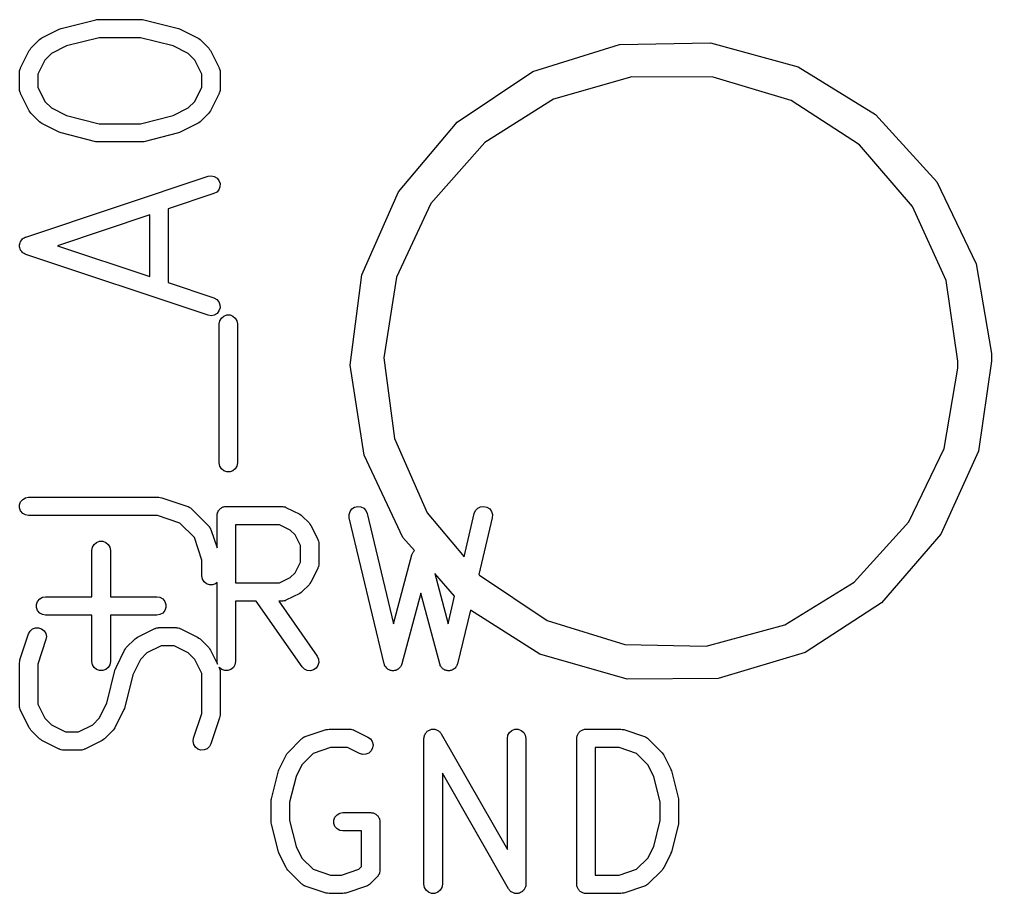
# Model space of a CAD drawing. Extents: x 116.1 to 178.6, y -119.4 to -92.3.
# Drawn here: x 172.13 to 178.56, y -99 to -93.22 of the extents above; entities that cross this region are included whole.
import ezdxf

# ---------------------------------------------------------------- set-up
doc = ezdxf.new("R2010")
doc.units = 0
doc.header["$MEASUREMENT"] = 0
doc.layers.add('BLACK', color=7, linetype='CONTINUOUS')

msp = doc.modelspace()

# ---------------------------------------------------------------- linework, layer by layer
at = {"layer": 'BLACK', "linetype": 'CONTINUOUS'}
for p, q in [((172.408, -93.2778), (172.638, -93.2203)), ((172.638, -93.2203), (172.645, -93.2198)), ((172.645, -93.2198), (172.652, -93.2185)), ((172.652, -93.2185), (172.94, -93.2185)), ((172.94, -93.2185), (172.947, -93.2198)), ((172.947, -93.2198), (172.954, -93.2203)), ((172.954, -93.2203), (173.184, -93.2778)), ((172.281, -93.3398), (172.395, -93.2823)), ((172.395, -93.2823), (172.402, -93.2804)), ((172.402, -93.2804), (172.408, -93.2778)), ((173.184, -93.2778), (173.19, -93.2804)), ((173.19, -93.2804), (173.196, -93.2823)), ((173.196, -93.2823), (173.311, -93.3398)), ((172.207, -93.4085), (172.265, -93.3511)), ((172.265, -93.3511), (172.273, -93.3455)), ((172.273, -93.3455), (172.281, -93.3398)), ((172.66, -93.3392), (172.444, -93.3932)), ((172.932, -93.3392), (172.66, -93.3392)), ((173.148, -93.3932), (172.932, -93.3392)), ((173.311, -93.3398), (173.319, -93.3455)), ((173.319, -93.3455), (173.327, -93.3511)), ((173.327, -93.3511), (173.384, -93.4085)), ((176.102, -93.3843), (176.703, -93.3733)), ((176.703, -93.3733), (177.284, -93.5315)), ((172.139, -93.5391), (172.196, -93.4242)), ((172.196, -93.4242), (172.202, -93.4165)), ((172.202, -93.4165), (172.207, -93.4085)), ((172.444, -93.3932), (172.343, -93.4433)), ((173.249, -93.4433), (173.148, -93.3932)), ((173.384, -93.4085), (173.39, -93.4165)), ((173.39, -93.4165), (173.396, -93.4242)), ((173.396, -93.4242), (173.453, -93.5391)), ((175.528, -93.5637), (176.102, -93.3843)), ((172.3, -93.4869), (172.253, -93.5803)), ((172.343, -93.4433), (172.3, -93.4869)), ((173.292, -93.4869), (173.249, -93.4433)), ((173.339, -93.5803), (173.292, -93.4869)), ((172.132, -93.5661), (172.133, -93.5627)), ((172.132, -93.681), (172.132, -93.5661)), ((172.133, -93.5592), (172.135, -93.5524)), ((172.133, -93.5627), (172.133, -93.5592)), ((172.135, -93.5524), (172.136, -93.5455)), ((172.136, -93.5455), (172.138, -93.5424)), ((172.138, -93.5424), (172.139, -93.5391)), ((173.453, -93.5391), (173.454, -93.5425)), ((173.454, -93.5425), (173.456, -93.5455)), ((173.456, -93.5455), (173.457, -93.5524)), ((173.457, -93.5524), (173.459, -93.5592)), ((173.459, -93.5592), (173.459, -93.5627)), ((173.459, -93.5627), (173.459, -93.5661)), ((173.459, -93.5661), (173.459, -93.681)), ((175.027, -93.897), (175.528, -93.5637)), ((177.284, -93.5315), (177.796, -93.8462)), ((172.253, -93.5803), (172.253, -93.6668)), ((173.339, -93.6668), (173.339, -93.5803)), ((176.183, -93.5978), (175.666, -93.7457)), ((176.722, -93.6011), (176.183, -93.5978)), ((177.237, -93.7553), (176.722, -93.6011)), ((172.133, -93.6844), (172.132, -93.681)), ((172.133, -93.6879), (172.133, -93.6844)), ((172.135, -93.6947), (172.133, -93.6879)), ((172.136, -93.7016), (172.135, -93.6947)), ((172.253, -93.6668), (172.3, -93.7602)), ((173.292, -93.7602), (173.339, -93.6668)), ((173.457, -93.6947), (173.456, -93.7016)), ((173.459, -93.6879), (173.457, -93.6947)), ((173.459, -93.681), (173.459, -93.6844)), ((173.459, -93.6844), (173.459, -93.6879)), ((172.138, -93.7046), (172.136, -93.7016)), ((172.139, -93.708), (172.138, -93.7046)), ((172.196, -93.8229), (172.139, -93.708)), ((172.3, -93.7602), (172.343, -93.8038)), ((173.249, -93.8038), (173.292, -93.7602)), ((173.453, -93.708), (173.396, -93.8229)), ((173.454, -93.7046), (173.453, -93.708)), ((173.456, -93.7016), (173.454, -93.7046)), ((175.666, -93.7457), (175.211, -94.0329)), ((177.689, -94.048), (177.237, -93.7553)), ((172.202, -93.8306), (172.196, -93.8229)), ((172.343, -93.8038), (172.444, -93.8539)), ((173.148, -93.8539), (173.249, -93.8038)), ((173.396, -93.8229), (173.39, -93.8306)), ((172.207, -93.8386), (172.202, -93.8306)), ((172.265, -93.896), (172.207, -93.8386)), ((172.444, -93.8539), (172.66, -93.9079)), ((172.932, -93.9079), (173.148, -93.8539)), ((173.384, -93.8386), (173.327, -93.896)), ((173.39, -93.8306), (173.384, -93.8386)), ((177.796, -93.8462), (178.2, -94.2922)), ((172.273, -93.9016), (172.265, -93.896)), ((172.281, -93.9073), (172.273, -93.9016)), ((172.395, -93.9648), (172.281, -93.9073)), ((172.66, -93.9079), (172.932, -93.9079)), ((173.311, -93.9073), (173.196, -93.9648)), ((173.319, -93.9016), (173.311, -93.9073)), ((173.327, -93.896), (173.319, -93.9016)), ((174.64, -94.3575), (175.027, -93.897)), ((172.402, -93.9666), (172.395, -93.9648)), ((172.408, -93.9693), (172.402, -93.9666)), ((172.638, -94.0268), (172.408, -93.9693)), ((173.184, -93.9693), (172.954, -94.0268)), ((173.19, -93.9666), (173.184, -93.9693)), ((173.196, -93.9648), (173.19, -93.9666)), ((172.645, -94.0273), (172.638, -94.0268)), ((172.652, -94.0286), (172.645, -94.0273)), ((172.94, -94.0286), (172.652, -94.0286)), ((172.947, -94.0273), (172.94, -94.0286)), ((172.954, -94.0268), (172.947, -94.0273)), ((175.211, -94.0329), (174.854, -94.4363)), ((178.04, -94.4558), (177.689, -94.048)), ((172.174, -94.6579), (173.38, -94.2557)), ((173.38, -94.2557), (173.401, -94.2527)), ((173.401, -94.2527), (173.421, -94.2569)), ((173.421, -94.2569), (173.439, -94.2678)), ((173.439, -94.2678), (173.452, -94.2843)), ((173.458, -94.3251), (173.451, -94.3446)), ((173.452, -94.2843), (173.459, -94.3041)), ((173.459, -94.3041), (173.458, -94.3251)), ((178.2, -94.2922), (178.462, -94.8336)), ((173.418, -94.3702), (173.115, -94.4714)), ((173.437, -94.3602), (173.418, -94.3702)), ((173.451, -94.3446), (173.437, -94.3602)), ((174.398, -94.9081), (174.64, -94.3575)), ((174.854, -94.4363), (174.626, -94.9236)), ((178.263, -94.9458), (178.04, -94.4558)), ((172.994, -94.5116), (172.383, -94.7151)), ((172.994, -94.9187), (172.994, -94.5116)), ((173.115, -94.4714), (173.115, -94.9589)), ((172.155, -94.6679), (172.163, -94.6637)), ((172.163, -94.6637), (172.17, -94.659)), ((172.17, -94.659), (172.172, -94.6587)), ((172.172, -94.6587), (172.174, -94.6579)), ((172.133, -94.7063), (172.134, -94.7047)), ((172.133, -94.7151), (172.133, -94.7063)), ((172.133, -94.724), (172.133, -94.7151)), ((172.134, -94.7256), (172.133, -94.724)), ((172.134, -94.703), (172.137, -94.6948)), ((172.134, -94.7047), (172.134, -94.703)), ((172.134, -94.7272), (172.134, -94.7256)), ((172.137, -94.7355), (172.134, -94.7272)), ((172.137, -94.6948), (172.14, -94.6864)), ((172.14, -94.6864), (172.141, -94.6851)), ((172.141, -94.6836), (172.147, -94.6769)), ((172.141, -94.6851), (172.141, -94.6836)), ((172.147, -94.6769), (172.153, -94.67)), ((172.153, -94.67), (172.154, -94.6691)), ((172.154, -94.6691), (172.155, -94.6679)), ((172.383, -94.7151), (172.994, -94.9187)), ((172.14, -94.7439), (172.137, -94.7355)), ((172.141, -94.7452), (172.14, -94.7439)), ((172.141, -94.7467), (172.141, -94.7452)), ((172.147, -94.7533), (172.141, -94.7467)), ((172.153, -94.7603), (172.147, -94.7533)), ((172.154, -94.7611), (172.153, -94.7603)), ((172.155, -94.7624), (172.154, -94.7611)), ((172.163, -94.7666), (172.155, -94.7624)), ((172.17, -94.7712), (172.163, -94.7666)), ((172.172, -94.7716), (172.17, -94.7712)), ((172.174, -94.7724), (172.172, -94.7716)), ((173.38, -95.1745), (172.174, -94.7724)), ((178.462, -94.8336), (178.562, -95.4268)), ((174.32, -95.5045), (174.398, -94.9081)), ((173.115, -94.9589), (173.418, -95.0601)), ((174.626, -94.9236), (174.543, -95.4554)), ((178.339, -95.4786), (178.263, -94.9458)), ((173.418, -95.0601), (173.437, -95.0701)), ((173.437, -95.0701), (173.451, -95.0857)), ((173.451, -95.0857), (173.458, -95.1052)), ((173.458, -95.1052), (173.459, -95.1262)), ((173.401, -95.1776), (173.38, -95.1745)), ((173.421, -95.1734), (173.401, -95.1776)), ((173.439, -95.1624), (173.421, -95.1734)), ((173.452, -95.146), (173.439, -95.1624)), ((173.459, -95.1262), (173.452, -95.146)), ((173.484, -95.18), (173.504, -95.1728)), ((173.504, -95.1728), (173.525, -95.1728)), ((173.525, -95.1728), (173.544, -95.18)), ((173.454, -95.2322), (173.457, -95.2116)), ((173.454, -96.1515), (173.454, -95.2322)), ((173.457, -95.2116), (173.468, -95.1934)), ((173.468, -95.1934), (173.484, -95.18)), ((173.544, -95.18), (173.56, -95.1934)), ((173.56, -95.1934), (173.571, -95.2116)), ((173.571, -95.2116), (173.574, -95.2322)), ((173.574, -95.2322), (173.574, -96.1515)), ((178.562, -95.4268), (178.563, -95.4786)), ((174.543, -95.4554), (174.613, -95.9891)), ((178.339, -95.525), (178.339, -95.4786)), ((178.563, -95.4786), (178.477, -96.0741)), ((174.412, -96.0989), (174.32, -95.5045)), ((178.25, -96.0558), (178.339, -95.525)), ((174.613, -95.9891), (174.829, -96.4818)), ((178.015, -96.5402), (178.25, -96.0558)), ((178.477, -96.0741), (178.228, -96.6217)), ((174.668, -96.6434), (174.412, -96.0989)), ((173.457, -96.1721), (173.454, -96.1515)), ((173.468, -96.1902), (173.457, -96.1721)), ((173.484, -96.2037), (173.468, -96.1902)), ((173.504, -96.2109), (173.484, -96.2037)), ((173.544, -96.2037), (173.525, -96.2109)), ((173.56, -96.1902), (173.544, -96.2037)), ((173.571, -96.1721), (173.56, -96.1902)), ((173.574, -96.1515), (173.571, -96.1721)), ((173.525, -96.2109), (173.504, -96.2109)), ((172.14, -96.4085), (172.154, -96.3925)), ((172.154, -96.3925), (172.172, -96.382)), ((172.172, -96.382), (172.193, -96.3784)), ((172.193, -96.3784), (173.054, -96.3784)), ((173.054, -96.3784), (173.064, -96.3801)), ((173.064, -96.3801), (173.074, -96.3815)), ((173.074, -96.3815), (173.246, -96.4389)), ((172.133, -96.4282), (172.14, -96.4085)), ((172.133, -96.4492), (172.133, -96.4282)), ((172.14, -96.4689), (172.133, -96.4492)), ((173.246, -96.4389), (173.249, -96.4406)), ((173.249, -96.4406), (173.252, -96.4415)), ((173.252, -96.4415), (173.258, -96.4455)), ((173.258, -96.4455), (173.264, -96.4489)), ((173.264, -96.4489), (173.267, -96.4515)), ((173.267, -96.4515), (173.269, -96.4535)), ((173.269, -96.4535), (173.384, -96.5684)), ((173.447, -96.469), (173.451, -96.4649)), ((173.451, -96.4649), (173.453, -96.4603)), ((173.453, -96.4603), (173.458, -96.4568)), ((173.458, -96.4568), (173.461, -96.4527)), ((173.461, -96.4527), (173.466, -96.4501)), ((173.466, -96.4501), (173.47, -96.4466)), ((173.47, -96.4466), (173.475, -96.4448)), ((173.475, -96.4448), (173.479, -96.4422)), ((173.479, -96.4422), (173.485, -96.4412)), ((173.485, -96.4412), (173.49, -96.4394)), ((173.49, -96.4394), (173.495, -96.4394)), ((173.495, -96.4394), (173.5, -96.4385)), ((173.5, -96.4385), (173.868, -96.4385)), ((173.868, -96.4385), (173.871, -96.4391)), ((173.871, -96.4391), (173.875, -96.4389)), ((173.875, -96.4389), (173.882, -96.4409)), ((173.882, -96.4409), (173.889, -96.4422)), ((173.889, -96.4422), (173.892, -96.4439)), ((173.892, -96.4439), (173.895, -96.4449)), ((173.895, -96.4449), (173.987, -96.4909)), ((174.319, -96.4721), (174.332, -96.4551)), ((174.332, -96.4551), (174.349, -96.4435)), ((174.349, -96.4435), (174.37, -96.4386)), ((174.37, -96.4386), (174.391, -96.441)), ((174.391, -96.441), (174.41, -96.4505)), ((174.41, -96.4505), (174.424, -96.4659)), ((175.15, -96.4659), (175.164, -96.4505)), ((175.164, -96.4505), (175.183, -96.441)), ((175.183, -96.441), (175.204, -96.4386)), ((175.204, -96.4386), (175.225, -96.4435)), ((175.225, -96.4435), (175.243, -96.4551)), ((175.243, -96.4551), (175.255, -96.4721)), ((172.154, -96.4849), (172.14, -96.4689)), ((172.172, -96.4954), (172.154, -96.4849)), ((172.193, -96.499), (172.172, -96.4954)), ((173.045, -96.499), (172.193, -96.499)), ((173.194, -96.5489), (173.045, -96.499)), ((173.439, -96.4994), (173.44, -96.4942)), ((173.439, -96.7128), (173.439, -96.4994)), ((173.44, -96.4889), (173.442, -96.4838)), ((173.44, -96.4942), (173.44, -96.4889)), ((173.442, -96.4838), (173.443, -96.4786)), ((173.443, -96.4786), (173.446, -96.474)), ((173.446, -96.474), (173.447, -96.469)), ((173.987, -96.4909), (173.995, -96.4967)), ((173.995, -96.4967), (174.003, -96.5023)), ((174.003, -96.5023), (174.049, -96.5483)), ((174.313, -96.4924), (174.319, -96.4721)), ((174.314, -96.5136), (174.313, -96.4924)), ((174.544, -97.4788), (174.314, -96.5136)), ((174.424, -96.4659), (174.433, -96.4853)), ((174.433, -96.4853), (174.607, -97.2155)), ((174.829, -96.4818), (175.073, -96.7718)), ((175.073, -96.7718), (175.141, -96.4853)), ((175.141, -96.4853), (175.15, -96.4659)), ((175.26, -96.5136), (175.171, -96.888)), ((175.255, -96.4721), (175.261, -96.4924)), ((175.261, -96.4924), (175.26, -96.5136)), ((173.289, -96.6437), (173.194, -96.5489)), ((173.384, -96.5684), (173.386, -96.5713)), ((173.386, -96.5713), (173.389, -96.5736)), ((173.389, -96.5736), (173.392, -96.5798)), ((173.392, -96.5798), (173.396, -96.5856)), ((173.396, -96.5856), (173.397, -96.5889)), ((173.397, -96.5889), (173.399, -96.592)), ((173.399, -96.592), (173.439, -96.7128)), ((173.561, -96.5604), (173.561, -96.9441)), ((173.853, -96.5604), (173.561, -96.5604)), ((173.924, -96.5955), (173.853, -96.5604)), ((174.049, -96.5483), (174.054, -96.5562)), ((174.054, -96.5562), (174.06, -96.5641)), ((174.06, -96.5641), (174.106, -96.656)), ((177.654, -96.9392), (178.015, -96.5402)), ((173.339, -96.7932), (173.289, -96.6437)), ((173.956, -96.6275), (173.924, -96.5955)), ((173.991, -96.6977), (173.956, -96.6275)), ((174.106, -96.656), (174.107, -96.6594)), ((174.745, -96.7311), (174.668, -96.6434)), ((178.228, -96.6217), (177.836, -97.0774)), ((172.612, -96.7292), (172.616, -96.7084)), ((172.616, -96.7084), (172.626, -96.6901)), ((172.626, -96.6901), (172.642, -96.6765)), ((172.642, -96.6765), (172.662, -96.6692)), ((172.662, -96.6692), (172.683, -96.6692)), ((172.683, -96.6692), (172.703, -96.6765)), ((172.703, -96.6765), (172.72, -96.6901)), ((172.72, -96.6901), (172.73, -96.7084)), ((172.73, -96.7084), (172.734, -96.7292)), ((173.991, -96.8068), (173.991, -96.6977)), ((174.107, -96.6594), (174.109, -96.6624)), ((174.109, -96.6624), (174.11, -96.6695)), ((174.11, -96.6695), (174.112, -96.6763)), ((174.112, -96.6763), (174.112, -96.6798)), ((174.112, -96.6798), (174.113, -96.6833)), ((174.113, -96.6833), (174.113, -96.8212)), ((172.612, -97.036), (172.612, -96.7292)), ((172.734, -96.7292), (172.734, -97.036)), ((174.607, -97.2155), (174.728, -96.7595)), ((174.728, -96.7595), (174.73, -96.7546)), ((174.73, -96.7546), (174.732, -96.7494)), ((174.732, -96.7494), (174.735, -96.7451)), ((174.735, -96.7451), (174.737, -96.7403)), ((174.737, -96.7403), (174.741, -96.7365)), ((174.741, -96.7365), (174.744, -96.7321)), ((174.744, -96.7321), (174.745, -96.7311)), ((173.339, -96.8983), (173.339, -96.7932)), ((173.956, -96.877), (173.991, -96.8068)), ((174.106, -96.8484), (174.06, -96.9404)), ((174.107, -96.8451), (174.106, -96.8484)), ((174.109, -96.842), (174.107, -96.8451)), ((174.11, -96.835), (174.109, -96.842)), ((174.112, -96.8281), (174.11, -96.835)), ((174.113, -96.8212), (174.112, -96.8246)), ((174.112, -96.8246), (174.112, -96.8281)), ((173.342, -96.919), (173.339, -96.8983)), ((173.853, -96.9441), (173.924, -96.909)), ((173.924, -96.909), (173.956, -96.877)), ((175.011, -97.0322), (174.879, -96.8822)), ((174.879, -96.8822), (174.968, -97.2155)), ((175.171, -96.888), (175.176, -96.8938)), ((175.176, -96.8938), (175.624, -97.1921)), ((173.353, -96.9371), (173.342, -96.919)), ((173.369, -96.9506), (173.353, -96.9371)), ((173.389, -96.9577), (173.369, -96.9506)), ((173.41, -96.9577), (173.389, -96.9577)), ((173.429, -96.9506), (173.41, -96.9577)), ((173.439, -96.9423), (173.429, -96.9506)), ((173.439, -97.4646), (173.439, -96.9423)), ((173.561, -96.9441), (173.853, -96.9441)), ((174.049, -96.9562), (174.003, -97.0022)), ((174.054, -96.9482), (174.049, -96.9562)), ((174.06, -96.9404), (174.054, -96.9482)), ((177.195, -97.2209), (177.654, -96.9392)), ((172.266, -97.0502), (172.284, -97.0397)), ((172.284, -97.0397), (172.305, -97.036)), ((172.305, -97.036), (172.612, -97.036)), ((172.734, -97.036), (173.041, -97.036)), ((173.041, -97.036), (173.061, -97.0397)), ((173.061, -97.0397), (173.08, -97.0502)), ((173.987, -97.0136), (173.895, -97.0595)), ((173.995, -97.0078), (173.987, -97.0136)), ((174.003, -97.0022), (173.995, -97.0078)), ((174.787, -97.0118), (174.662, -97.4803)), ((174.912, -97.4803), (174.787, -97.0118)), ((174.968, -97.2155), (175.011, -97.0322)), ((172.245, -97.0864), (172.252, -97.0665)), ((172.245, -97.1075), (172.245, -97.0864)), ((172.252, -97.1274), (172.245, -97.1075)), ((172.252, -97.0665), (172.266, -97.0502)), ((173.08, -97.0502), (173.093, -97.0665)), ((173.093, -97.0665), (173.101, -97.0864)), ((173.101, -97.1075), (173.093, -97.1274)), ((173.101, -97.0864), (173.101, -97.1075)), ((173.698, -97.066), (173.561, -97.066)), ((173.561, -97.066), (173.561, -97.4646)), ((174.002, -97.4996), (173.698, -97.066)), ((173.868, -97.066), (173.847, -97.066)), ((173.847, -97.066), (174.102, -97.4297)), ((173.871, -97.0654), (173.868, -97.066)), ((173.875, -97.0656), (173.871, -97.0654)), ((173.882, -97.0635), (173.875, -97.0656)), ((173.889, -97.0623), (173.882, -97.0635)), ((173.892, -97.0605), (173.889, -97.0623)), ((173.895, -97.0595), (173.892, -97.0605)), ((177.836, -97.0774), (177.331, -97.4045)), ((172.266, -97.1436), (172.252, -97.1274)), ((172.284, -97.1542), (172.266, -97.1436)), ((172.305, -97.1579), (172.284, -97.1542)), ((172.612, -97.1579), (172.305, -97.1579)), ((172.612, -97.4646), (172.612, -97.1579)), ((173.041, -97.1579), (172.734, -97.1579)), ((172.734, -97.1579), (172.734, -97.4646)), ((173.061, -97.1542), (173.041, -97.1579)), ((173.08, -97.1436), (173.061, -97.1542)), ((173.093, -97.1274), (173.08, -97.1436)), ((175.115, -97.1249), (175.03, -97.4788)), ((175.575, -97.4153), (175.115, -97.1249)), ((175.624, -97.1921), (176.138, -97.3526)), ((176.676, -97.3624), (177.195, -97.2209)), ((172.135, -97.4538), (172.193, -97.2814)), ((172.193, -97.2814), (172.203, -97.263)), ((172.203, -97.263), (172.219, -97.2491)), ((172.219, -97.2491), (172.238, -97.2414)), ((172.238, -97.2414), (172.259, -97.2408)), ((172.259, -97.2408), (172.279, -97.2475)), ((172.279, -97.2475), (172.295, -97.2605)), ((172.295, -97.2605), (172.306, -97.2783)), ((172.306, -97.2783), (172.31, -97.2989)), ((172.31, -97.2989), (172.307, -97.3196)), ((172.913, -97.304), (173.027, -97.2465)), ((173.027, -97.2465), (173.031, -97.2456)), ((173.031, -97.2456), (173.034, -97.2438)), ((173.034, -97.2438), (173.041, -97.2426)), ((173.041, -97.2426), (173.048, -97.2406)), ((173.048, -97.2406), (173.051, -97.2408)), ((173.051, -97.2408), (173.054, -97.2402)), ((173.054, -97.2402), (173.169, -97.2402)), ((173.169, -97.2402), (173.173, -97.2408)), ((173.173, -97.2408), (173.176, -97.2406)), ((173.176, -97.2406), (173.183, -97.2426)), ((173.183, -97.2426), (173.19, -97.2438)), ((173.19, -97.2438), (173.193, -97.2455)), ((173.193, -97.2455), (173.196, -97.2465)), ((173.196, -97.2465), (173.311, -97.304)), ((172.307, -97.3196), (172.253, -97.4826)), ((172.839, -97.3727), (172.897, -97.3153)), ((172.897, -97.3153), (172.905, -97.3097)), ((172.905, -97.3097), (172.913, -97.304)), ((173.069, -97.3608), (172.975, -97.4075)), ((173.155, -97.3608), (173.069, -97.3608)), ((173.249, -97.4075), (173.155, -97.3608)), ((173.311, -97.304), (173.319, -97.3097)), ((173.319, -97.3097), (173.327, -97.3153)), ((173.327, -97.3153), (173.384, -97.3727)), ((176.138, -97.3526), (176.676, -97.3624)), ((172.771, -97.5033), (172.828, -97.3884)), ((172.828, -97.3884), (172.834, -97.3807)), ((172.834, -97.3807), (172.839, -97.3727)), ((172.975, -97.4075), (172.932, -97.4511)), ((173.292, -97.4511), (173.249, -97.4075)), ((173.384, -97.3727), (173.39, -97.3807)), ((173.39, -97.3807), (173.396, -97.3884)), ((173.396, -97.3884), (173.442, -97.4815)), ((176.153, -97.5806), (175.575, -97.4153)), ((177.331, -97.4045), (176.755, -97.5769)), ((172.132, -97.4729), (172.134, -97.4633)), ((172.132, -97.7601), (172.132, -97.4729)), ((172.134, -97.4633), (172.135, -97.4538)), ((172.253, -97.4826), (172.253, -97.7459)), ((172.616, -97.4855), (172.612, -97.4646)), ((172.626, -97.5038), (172.616, -97.4855)), ((172.73, -97.4855), (172.72, -97.5038)), ((172.734, -97.4646), (172.73, -97.4855)), ((172.932, -97.4511), (172.882, -97.5514)), ((173.339, -97.5446), (173.292, -97.4511)), ((173.442, -97.4815), (173.439, -97.4646)), ((173.557, -97.4855), (173.547, -97.5038)), ((173.561, -97.4646), (173.557, -97.4855)), ((174.107, -97.4904), (174.095, -97.5077)), ((174.102, -97.4297), (174.111, -97.4489)), ((174.112, -97.47), (174.107, -97.4904)), ((174.111, -97.4489), (174.112, -97.47)), ((174.546, -97.4845), (174.544, -97.4788)), ((174.548, -97.4905), (174.546, -97.4845)), ((174.551, -97.4941), (174.548, -97.4905)), ((174.658, -97.4919), (174.655, -97.4955)), ((174.66, -97.486), (174.658, -97.4919)), ((174.662, -97.4803), (174.66, -97.486)), ((174.915, -97.486), (174.912, -97.4803)), ((174.916, -97.4919), (174.915, -97.486)), ((174.919, -97.4955), (174.916, -97.4919)), ((175.026, -97.4905), (175.024, -97.4941)), ((175.028, -97.4845), (175.026, -97.4905)), ((175.03, -97.4788), (175.028, -97.4845)), ((172.642, -97.5174), (172.626, -97.5038)), ((172.662, -97.5247), (172.642, -97.5174)), ((172.683, -97.5247), (172.662, -97.5247)), ((172.703, -97.5174), (172.683, -97.5247)), ((172.72, -97.5038), (172.703, -97.5174)), ((172.71, -97.7391), (172.766, -97.5157)), ((172.766, -97.5157), (172.769, -97.5096)), ((172.769, -97.5096), (172.771, -97.5033)), ((172.882, -97.5514), (172.826, -97.7747)), ((173.339, -97.8078), (173.339, -97.5446)), ((173.453, -97.5038), (173.453, -97.5023)), ((173.453, -97.5023), (173.453, -97.5033)), ((173.453, -97.5033), (173.454, -97.5067)), ((173.47, -97.5174), (173.453, -97.5038)), ((173.454, -97.5067), (173.456, -97.5097)), ((173.456, -97.5097), (173.457, -97.5166)), ((173.457, -97.5166), (173.459, -97.5234)), ((173.459, -97.5234), (173.459, -97.5269)), ((173.459, -97.5269), (173.459, -97.5303)), ((173.459, -97.5303), (173.459, -97.8176)), ((173.49, -97.5247), (173.47, -97.5174)), ((173.511, -97.5247), (173.49, -97.5247)), ((173.531, -97.5174), (173.511, -97.5247)), ((173.547, -97.5038), (173.531, -97.5174)), ((174.017, -97.5146), (174.002, -97.4996)), ((174.036, -97.5235), (174.017, -97.5146)), ((174.057, -97.5254), (174.036, -97.5235)), ((174.077, -97.5199), (174.057, -97.5254)), ((174.095, -97.5077), (174.077, -97.5199)), ((174.552, -97.4982), (174.551, -97.4941)), ((174.557, -97.5027), (174.552, -97.4982)), ((174.56, -97.5078), (174.557, -97.5027)), ((174.564, -97.5103), (174.56, -97.5078)), ((174.567, -97.5136), (174.564, -97.5103)), ((174.572, -97.5164), (174.567, -97.5136)), ((174.578, -97.5199), (174.572, -97.5164)), ((174.582, -97.5211), (174.578, -97.5199)), ((174.586, -97.5231), (174.582, -97.5211)), ((174.592, -97.5238), (174.586, -97.5231)), ((174.598, -97.5254), (174.592, -97.5238)), ((174.602, -97.525), (174.598, -97.5254)), ((174.607, -97.5255), (174.602, -97.525)), ((174.613, -97.5241), (174.607, -97.5255)), ((174.619, -97.5235), (174.613, -97.5241)), ((174.623, -97.5216), (174.619, -97.5235)), ((174.627, -97.5206), (174.623, -97.5216)), ((174.633, -97.5172), (174.627, -97.5206)), ((174.638, -97.5145), (174.633, -97.5172)), ((174.641, -97.5114), (174.638, -97.5145)), ((174.645, -97.5089), (174.641, -97.5114)), ((174.649, -97.5039), (174.645, -97.5089)), ((174.653, -97.4995), (174.649, -97.5039)), ((174.655, -97.4955), (174.653, -97.4995)), ((174.921, -97.4995), (174.919, -97.4955)), ((174.925, -97.5039), (174.921, -97.4995)), ((174.929, -97.5089), (174.925, -97.5039)), ((174.933, -97.5114), (174.929, -97.5089)), ((174.936, -97.5145), (174.933, -97.5114)), ((174.942, -97.5172), (174.936, -97.5145)), ((174.947, -97.5206), (174.942, -97.5172)), ((174.951, -97.5216), (174.947, -97.5206)), ((174.955, -97.5235), (174.951, -97.5216)), ((174.961, -97.5241), (174.955, -97.5235)), ((174.967, -97.5255), (174.961, -97.5241)), ((174.972, -97.525), (174.967, -97.5255)), ((174.976, -97.5254), (174.972, -97.525)), ((174.982, -97.5238), (174.976, -97.5254)), ((174.988, -97.5231), (174.982, -97.5238)), ((174.992, -97.5211), (174.988, -97.5231)), ((174.997, -97.5199), (174.992, -97.5211)), ((175.002, -97.5164), (174.997, -97.5199)), ((175.007, -97.5136), (175.002, -97.5164)), ((175.01, -97.5103), (175.007, -97.5136)), ((175.014, -97.5078), (175.01, -97.5103)), ((175.018, -97.5027), (175.014, -97.5078)), ((175.022, -97.4982), (175.018, -97.5027)), ((175.024, -97.4941), (175.022, -97.4982)), ((176.755, -97.5769), (176.153, -97.5806)), ((172.253, -97.7459), (172.3, -97.8393)), ((172.66, -97.8393), (172.71, -97.7391)), ((172.133, -97.7635), (172.132, -97.7601)), ((172.133, -97.767), (172.133, -97.7635)), ((172.135, -97.7738), (172.133, -97.767)), ((172.136, -97.7807), (172.135, -97.7738)), ((172.138, -97.7838), (172.136, -97.7807)), ((172.139, -97.7871), (172.138, -97.7838)), ((172.196, -97.902), (172.139, -97.7871)), ((172.821, -97.7871), (172.764, -97.902)), ((172.823, -97.7808), (172.821, -97.7871)), ((172.826, -97.7747), (172.823, -97.7808)), ((173.284, -97.9709), (173.339, -97.8078)), ((172.3, -97.8393), (172.343, -97.8829)), ((172.617, -97.8829), (172.66, -97.8393)), ((173.456, -97.8366), (173.399, -98.009)), ((173.458, -97.8271), (173.456, -97.8366)), ((173.459, -97.8176), (173.458, -97.8271)), ((172.202, -97.9098), (172.196, -97.902)), ((172.207, -97.9177), (172.202, -97.9098)), ((172.265, -97.9751), (172.207, -97.9177)), ((172.343, -97.8829), (172.437, -97.9296)), ((172.437, -97.9296), (172.523, -97.9296)), ((172.523, -97.9296), (172.617, -97.8829)), ((172.752, -97.9177), (172.695, -97.9751)), ((172.758, -97.9098), (172.752, -97.9177)), ((172.764, -97.902), (172.758, -97.9098)), ((174.023, -97.9608), (174.161, -97.9148)), ((174.161, -97.9148), (174.17, -97.9134)), ((174.17, -97.9134), (174.18, -97.9117)), ((174.18, -97.9117), (174.318, -97.9117)), ((174.318, -97.9117), (174.321, -97.9123)), ((174.321, -97.9123), (174.325, -97.9121)), ((174.325, -97.9121), (174.332, -97.9141)), ((174.332, -97.9141), (174.339, -97.9154)), ((174.339, -97.9154), (174.342, -97.9171)), ((174.342, -97.9171), (174.345, -97.9181)), ((174.345, -97.9181), (174.437, -97.9641)), ((174.815, -97.9471), (174.817, -97.9419)), ((174.817, -97.9419), (174.82, -97.938)), ((174.82, -97.938), (174.823, -97.9335)), ((174.823, -97.9335), (174.827, -97.9299)), ((174.827, -97.9299), (174.83, -97.9258)), ((174.83, -97.9258), (174.835, -97.9232)), ((174.835, -97.9232), (174.839, -97.9198)), ((174.839, -97.9198), (174.844, -97.918)), ((174.844, -97.918), (174.849, -97.9153)), ((174.849, -97.9153), (174.854, -97.9144)), ((174.854, -97.9144), (174.859, -97.9126)), ((174.859, -97.9126), (174.864, -97.9126)), ((174.864, -97.9126), (174.87, -97.9117)), ((174.87, -97.9117), (174.875, -97.9126)), ((174.875, -97.9126), (174.88, -97.9126)), ((174.88, -97.9126), (174.885, -97.9145)), ((174.885, -97.9145), (174.89, -97.9154)), ((174.89, -97.9154), (174.895, -97.9181)), ((174.895, -97.9181), (174.9, -97.9198)), ((174.9, -97.9198), (174.904, -97.9234)), ((174.904, -97.9234), (174.909, -97.9261)), ((174.909, -97.9261), (174.912, -97.9301)), ((174.912, -97.9301), (174.916, -97.9335)), ((174.916, -97.9335), (174.919, -97.9382)), ((174.919, -97.9382), (174.922, -97.9424)), ((174.922, -97.9424), (175.36, -98.7083)), ((175.364, -97.9518), (175.374, -97.9335)), ((175.374, -97.9335), (175.39, -97.9198)), ((175.39, -97.9198), (175.41, -97.9126)), ((175.41, -97.9126), (175.431, -97.9126)), ((175.431, -97.9126), (175.451, -97.9198)), ((175.451, -97.9198), (175.468, -97.9335)), ((175.468, -97.9335), (175.478, -97.9518)), ((175.826, -97.9472), (175.828, -97.9422)), ((175.828, -97.9422), (175.831, -97.9381)), ((175.831, -97.9381), (175.834, -97.9335)), ((175.834, -97.9335), (175.838, -97.93)), ((175.838, -97.93), (175.841, -97.9259)), ((175.841, -97.9259), (175.846, -97.9233)), ((175.846, -97.9233), (175.85, -97.9198)), ((175.85, -97.9198), (175.855, -97.918)), ((175.855, -97.918), (175.86, -97.9154)), ((175.86, -97.9154), (175.865, -97.9144)), ((175.865, -97.9144), (175.87, -97.9126)), ((175.87, -97.9126), (175.875, -97.9126)), ((175.875, -97.9126), (175.88, -97.9117)), ((175.88, -97.9117), (176.11, -97.9117)), ((176.11, -97.9117), (176.12, -97.9134)), ((176.12, -97.9134), (176.13, -97.9148)), ((176.13, -97.9148), (176.267, -97.9608)), ((172.273, -97.9807), (172.265, -97.9751)), ((172.281, -97.9864), (172.273, -97.9807)), ((172.395, -98.0439), (172.281, -97.9864)), ((172.679, -97.9864), (172.564, -98.0439)), ((172.687, -97.9807), (172.679, -97.9864)), ((172.695, -97.9751), (172.687, -97.9807)), ((173.281, -97.9916), (173.284, -97.9709)), ((173.286, -98.0121), (173.281, -97.9916)), ((173.907, -98.0674), (173.999, -97.9755)), ((173.999, -97.9755), (174.002, -97.9735)), ((174.002, -97.9735), (174.004, -97.9708)), ((174.004, -97.9708), (174.01, -97.9674)), ((174.01, -97.9674), (174.016, -97.9634)), ((174.016, -97.9634), (174.02, -97.9624)), ((174.02, -97.9624), (174.023, -97.9608)), ((174.437, -97.9641), (174.454, -97.9767)), ((174.454, -97.9767), (174.466, -97.9944)), ((174.466, -97.9944), (174.471, -98.0149)), ((174.808, -97.9726), (174.809, -97.9673)), ((174.808, -98.9378), (174.808, -97.9726)), ((174.809, -97.9618), (174.811, -97.9569)), ((174.809, -97.9673), (174.809, -97.9618)), ((174.811, -97.9569), (174.812, -97.9518)), ((174.812, -97.9518), (174.815, -97.9471)), ((175.36, -97.9726), (175.364, -97.9518)), ((175.36, -98.7083), (175.36, -97.9726)), ((175.478, -97.9518), (175.482, -97.9726)), ((175.482, -97.9726), (175.482, -98.9378)), ((175.82, -97.9621), (175.822, -97.957)), ((175.82, -97.9674), (175.82, -97.9621)), ((175.82, -97.9726), (175.82, -97.9674)), ((175.82, -98.9378), (175.82, -97.9726)), ((175.822, -97.957), (175.823, -97.9518)), ((175.823, -97.9518), (175.826, -97.9472)), ((176.267, -97.9608), (176.271, -97.9624)), ((176.271, -97.9624), (176.274, -97.9634)), ((176.274, -97.9634), (176.28, -97.9674)), ((176.28, -97.9674), (176.286, -97.9708)), ((176.286, -97.9708), (176.288, -97.9735)), ((176.288, -97.9735), (176.291, -97.9755)), ((176.291, -97.9755), (176.383, -98.0674)), ((172.399, -98.0449), (172.395, -98.0439)), ((172.402, -98.0466), (172.399, -98.0449)), ((172.409, -98.0478), (172.402, -98.0466)), ((172.416, -98.0499), (172.409, -98.0478)), ((172.419, -98.0496), (172.416, -98.0499)), ((172.422, -98.0503), (172.419, -98.0496)), ((172.537, -98.0503), (172.422, -98.0503)), ((172.541, -98.0496), (172.537, -98.0503)), ((172.544, -98.0499), (172.541, -98.0496)), ((172.551, -98.0478), (172.544, -98.0499)), ((172.558, -98.0466), (172.551, -98.0478)), ((172.561, -98.0449), (172.558, -98.0466)), ((172.564, -98.0439), (172.561, -98.0449)), ((173.297, -98.03), (173.286, -98.0121)), ((173.313, -98.043), (173.297, -98.03)), ((173.333, -98.0496), (173.313, -98.043)), ((173.354, -98.049), (173.333, -98.0496)), ((173.373, -98.0413), (173.354, -98.049)), ((173.389, -98.0274), (173.373, -98.0413)), ((173.399, -98.009), (173.389, -98.0274)), ((173.901, -98.0754), (173.907, -98.0674)), ((174.075, -98.0719), (174, -98.1466)), ((174.19, -98.0336), (174.075, -98.0719)), ((174.303, -98.0336), (174.19, -98.0336)), ((174.382, -98.0731), (174.303, -98.0336)), ((174.443, -98.0695), (174.424, -98.0779)), ((174.459, -98.0549), (174.443, -98.0695)), ((174.468, -98.036), (174.459, -98.0549)), ((174.471, -98.0149), (174.468, -98.036)), ((175.941, -98.0336), (175.941, -98.8769)), ((176.1, -98.0336), (175.941, -98.0336)), ((176.215, -98.0719), (176.1, -98.0336)), ((176.29, -98.1466), (176.215, -98.0719)), ((176.383, -98.0674), (176.389, -98.0754)), ((173.85, -98.1752), (173.896, -98.0833)), ((173.896, -98.0833), (173.901, -98.0754)), ((174.403, -98.0792), (174.382, -98.0731)), ((174.424, -98.0779), (174.403, -98.0792)), ((176.389, -98.0754), (176.395, -98.0833)), ((176.395, -98.0833), (176.441, -98.1752)), ((173.799, -98.3715), (173.845, -98.1877)), ((173.845, -98.1877), (173.848, -98.1816)), ((173.848, -98.1816), (173.85, -98.1752)), ((174, -98.1466), (173.962, -98.2237)), ((176.329, -98.2237), (176.29, -98.1466)), ((176.441, -98.1752), (176.442, -98.1816)), ((176.442, -98.1816), (176.445, -98.1877)), ((176.445, -98.1877), (176.491, -98.3715)), ((173.962, -98.2237), (173.919, -98.3938)), ((175.368, -98.9681), (174.93, -98.2022)), ((174.93, -98.2022), (174.93, -98.9378)), ((176.371, -98.3938), (176.329, -98.2237)), ((173.797, -98.3863), (173.798, -98.379)), ((173.797, -98.5242), (173.797, -98.3863)), ((173.798, -98.379), (173.799, -98.3715)), ((173.919, -98.3938), (173.919, -98.5167)), ((176.371, -98.5167), (176.371, -98.3938)), ((176.491, -98.3715), (176.492, -98.3789)), ((176.492, -98.3789), (176.493, -98.3863)), ((176.493, -98.3863), (176.493, -98.5242)), ((173.919, -98.5167), (173.962, -98.6868)), ((174.212, -98.5136), (174.219, -98.4937)), ((174.212, -98.5348), (174.212, -98.5136)), ((174.219, -98.4937), (174.233, -98.4775)), ((174.233, -98.4775), (174.251, -98.4669)), ((174.251, -98.4669), (174.272, -98.4632)), ((174.272, -98.4632), (174.456, -98.4632)), ((174.456, -98.4632), (174.461, -98.4641)), ((174.461, -98.4641), (174.466, -98.4641)), ((174.466, -98.4641), (174.471, -98.466)), ((174.471, -98.466), (174.476, -98.4669)), ((174.476, -98.4669), (174.481, -98.4696)), ((174.481, -98.4696), (174.486, -98.4714)), ((174.486, -98.4714), (174.49, -98.4748)), ((174.49, -98.4748), (174.495, -98.4775)), ((174.495, -98.4775), (174.498, -98.4816)), ((174.498, -98.4816), (174.502, -98.485)), ((174.502, -98.485), (174.505, -98.4896)), ((174.505, -98.4896), (174.508, -98.4937)), ((174.508, -98.4937), (174.51, -98.4987)), ((174.51, -98.4987), (174.513, -98.5033)), ((174.513, -98.5033), (174.514, -98.5086)), ((174.514, -98.5086), (174.516, -98.5136)), ((174.516, -98.5136), (174.516, -98.5189)), ((174.516, -98.5189), (174.517, -98.5242)), ((176.329, -98.6868), (176.371, -98.5167)), ((173.798, -98.5315), (173.797, -98.5242)), ((173.799, -98.539), (173.798, -98.5315)), ((173.845, -98.7228), (173.799, -98.539)), ((174.219, -98.5547), (174.212, -98.5348)), ((174.233, -98.5709), (174.219, -98.5547)), ((174.251, -98.5815), (174.233, -98.5709)), ((174.272, -98.5851), (174.251, -98.5815)), ((174.395, -98.5851), (174.272, -98.5851)), ((174.395, -98.8207), (174.395, -98.5851)), ((174.517, -98.5242), (174.517, -98.8459)), ((176.491, -98.539), (176.445, -98.7228)), ((176.492, -98.5315), (176.491, -98.539)), ((176.493, -98.5242), (176.492, -98.5315)), ((173.962, -98.6868), (174, -98.7638)), ((176.29, -98.7638), (176.329, -98.6868)), ((173.848, -98.7289), (173.845, -98.7228)), ((173.85, -98.7353), (173.848, -98.7289)), ((173.896, -98.8272), (173.85, -98.7353)), ((174, -98.7638), (174.075, -98.8386)), ((176.215, -98.8386), (176.29, -98.7638)), ((176.441, -98.7353), (176.395, -98.8272)), ((176.442, -98.7289), (176.441, -98.7353)), ((176.445, -98.7228), (176.442, -98.7289)), ((173.901, -98.8351), (173.896, -98.8272)), ((173.907, -98.8431), (173.901, -98.8351)), ((173.999, -98.935), (173.907, -98.8431)), ((174.075, -98.8386), (174.19, -98.8769)), ((174.262, -98.8769), (174.377, -98.8386)), ((174.377, -98.8386), (174.395, -98.8207)), ((176.1, -98.8769), (176.215, -98.8386)), ((176.383, -98.8431), (176.291, -98.935)), ((176.389, -98.8351), (176.383, -98.8431)), ((176.395, -98.8272), (176.389, -98.8351)), ((174.19, -98.8769), (174.262, -98.8769)), ((174.499, -98.889), (174.453, -98.935)), ((174.5, -98.8868), (174.499, -98.889)), ((174.502, -98.8851), (174.5, -98.8868)), ((174.506, -98.8782), (174.502, -98.8851)), ((174.511, -98.8717), (174.506, -98.8782)), ((174.512, -98.8691), (174.511, -98.8717)), ((174.513, -98.8668), (174.512, -98.8691)), ((174.514, -98.8589), (174.513, -98.8668)), ((174.516, -98.8512), (174.514, -98.8589)), ((174.517, -98.8459), (174.516, -98.8486)), ((174.516, -98.8486), (174.516, -98.8512)), ((175.941, -98.8769), (176.1, -98.8769)), ((174.002, -98.937), (173.999, -98.935)), ((174.004, -98.9396), (174.002, -98.937)), ((174.01, -98.943), (174.004, -98.9396)), ((174.016, -98.9471), (174.01, -98.943)), ((174.02, -98.948), (174.016, -98.9471)), ((174.023, -98.9497), (174.02, -98.948)), ((174.161, -98.9957), (174.023, -98.9497)), ((174.429, -98.9497), (174.291, -98.9957)), ((174.432, -98.948), (174.429, -98.9497)), ((174.435, -98.9471), (174.432, -98.948)), ((174.441, -98.943), (174.435, -98.9471)), ((174.448, -98.9396), (174.441, -98.943)), ((174.45, -98.937), (174.448, -98.9396)), ((174.453, -98.935), (174.45, -98.937)), ((174.812, -98.9587), (174.808, -98.9378)), ((174.823, -98.977), (174.812, -98.9587)), ((174.927, -98.9587), (174.916, -98.977)), ((174.93, -98.9378), (174.927, -98.9587)), ((175.371, -98.9723), (175.368, -98.9681)), ((175.374, -98.977), (175.371, -98.9723)), ((175.47, -98.9725), (175.468, -98.977)), ((175.473, -98.9686), (175.47, -98.9725)), ((175.475, -98.9634), (175.473, -98.9686)), ((175.478, -98.9587), (175.475, -98.9634)), ((175.479, -98.9536), (175.478, -98.9587)), ((175.481, -98.9487), (175.479, -98.9536)), ((175.482, -98.9378), (175.481, -98.9432)), ((175.481, -98.9432), (175.481, -98.9487)), ((175.82, -98.9431), (175.82, -98.9378)), ((175.82, -98.9484), (175.82, -98.9431)), ((175.822, -98.9534), (175.82, -98.9484)), ((175.823, -98.9587), (175.822, -98.9534)), ((175.826, -98.9633), (175.823, -98.9587)), ((175.828, -98.9683), (175.826, -98.9633)), ((175.831, -98.9724), (175.828, -98.9683)), ((175.834, -98.977), (175.831, -98.9724)), ((176.267, -98.9497), (176.13, -98.9957)), ((176.271, -98.948), (176.267, -98.9497)), ((176.274, -98.9471), (176.271, -98.948)), ((176.28, -98.943), (176.274, -98.9471)), ((176.286, -98.9396), (176.28, -98.943)), ((176.288, -98.937), (176.286, -98.9396)), ((176.291, -98.935), (176.288, -98.937)), ((174.17, -98.9971), (174.161, -98.9957)), ((174.18, -98.9988), (174.17, -98.9971)), ((174.272, -98.9988), (174.18, -98.9988)), ((174.281, -98.9971), (174.272, -98.9988)), ((174.291, -98.9957), (174.281, -98.9971)), ((174.839, -98.9906), (174.823, -98.977)), ((174.859, -98.9979), (174.839, -98.9906)), ((174.88, -98.9979), (174.859, -98.9979)), ((174.9, -98.9906), (174.88, -98.9979)), ((174.916, -98.977), (174.9, -98.9906)), ((175.378, -98.9804), (175.374, -98.977)), ((175.381, -98.9844), (175.378, -98.9804)), ((175.386, -98.9871), (175.381, -98.9844)), ((175.39, -98.9906), (175.386, -98.9871)), ((175.395, -98.9924), (175.39, -98.9906)), ((175.4, -98.995), (175.395, -98.9924)), ((175.405, -98.996), (175.4, -98.995)), ((175.41, -98.9979), (175.405, -98.996)), ((175.415, -98.9979), (175.41, -98.9979)), ((175.421, -98.9988), (175.415, -98.9979)), ((175.426, -98.9979), (175.421, -98.9988)), ((175.431, -98.9979), (175.426, -98.9979)), ((175.436, -98.9961), (175.431, -98.9979)), ((175.441, -98.9952), (175.436, -98.9961)), ((175.446, -98.9925), (175.441, -98.9952)), ((175.451, -98.9906), (175.446, -98.9925)), ((175.455, -98.9873), (175.451, -98.9906)), ((175.46, -98.9847), (175.455, -98.9873)), ((175.463, -98.9805), (175.46, -98.9847)), ((175.468, -98.977), (175.463, -98.9805)), ((175.838, -98.9804), (175.834, -98.977)), ((175.841, -98.9845), (175.838, -98.9804)), ((175.846, -98.9872), (175.841, -98.9845)), ((175.85, -98.9906), (175.846, -98.9872)), ((175.855, -98.9925), (175.85, -98.9906)), ((175.86, -98.9951), (175.855, -98.9925)), ((175.865, -98.996), (175.86, -98.9951)), ((175.87, -98.9979), (175.865, -98.996)), ((175.875, -98.9979), (175.87, -98.9979)), ((175.88, -98.9988), (175.875, -98.9979)), ((176.11, -98.9988), (175.88, -98.9988)), ((176.12, -98.9971), (176.11, -98.9988)), ((176.13, -98.9957), (176.12, -98.9971))]:
    msp.add_line(p, q, dxfattribs=at)

doc.saveas('drawing.dxf')
